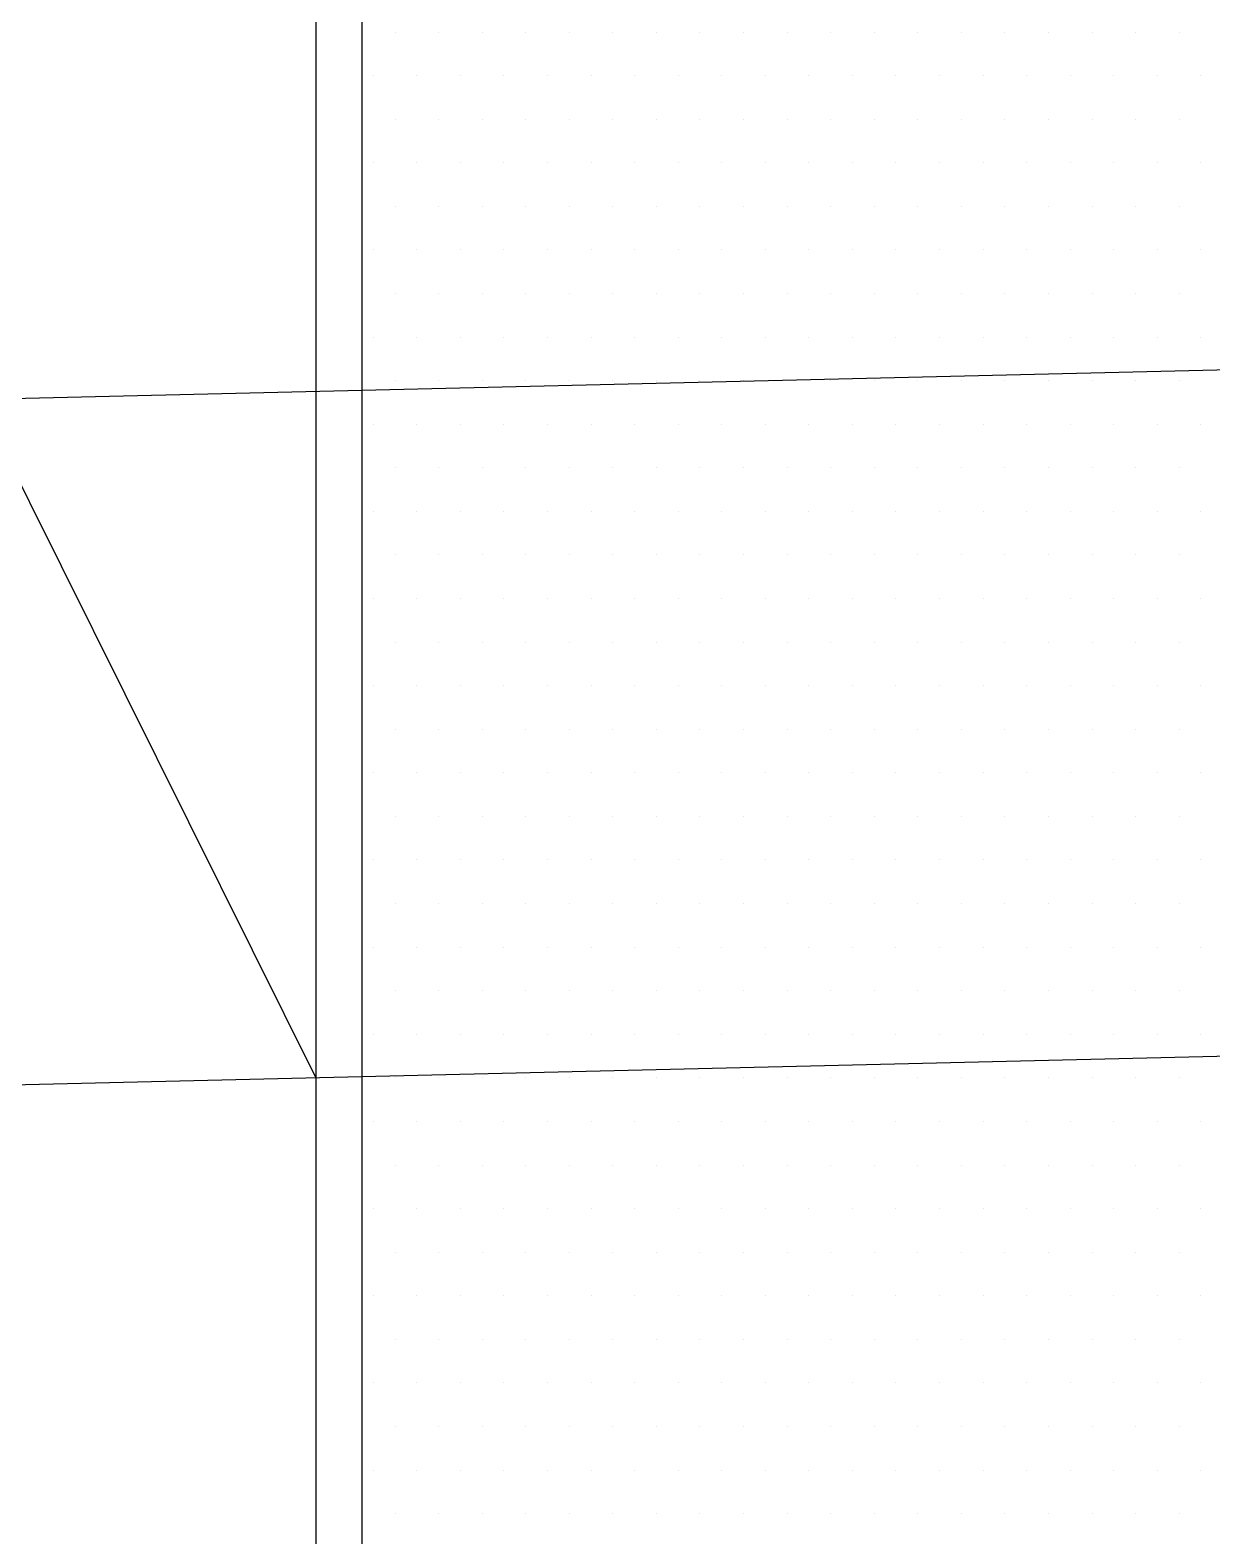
# Model space of a CAD drawing. Header units: millimetres. Extents: x 43168.9 to 43194.6, y -25545.1 to -25543.4.
# Drawn here: x 43171.9379 to 43172.0412, y -25544.8157 to -25544.6841 of the extents above; entities that cross this region are included whole.
import ezdxf

# ---------------------------------------------------------------- set-up
doc = ezdxf.new("R2010")
doc.units = ezdxf.units.MM
doc.header["$LTSCALE"] = 200
doc.linetypes.add('DASHDOT', pattern=[1, 0.5, -0.25, 0, -0.25])
doc.linetypes.add('HIDDEN2', pattern=[0.1875, 0.125, -0.0625])
doc.layers.add('cim_sgh', color=7, linetype='Continuous', true_color=0x248f00)
for name, color, linetype in [('izd.tas.alt_sgh', 214, 'HIDDEN2'), ('vaziyet-01_sgh', 33, 'Continuous'), ('yapi-yaklasma_sgh', 41, 'DASHDOT')]:
    doc.layers.add(name, color=color, linetype=linetype)

msp = doc.modelspace()

# ---------------------------------------------------------------- linework, layer by layer
at = {"layer": 'cim_sgh'}
for p, q in [((43171.96979, -25544.68426), (43171.96979, -25544.68426)), ((43171.9736, -25544.68426), (43171.9736, -25544.68426)), ((43171.97741, -25544.68426), (43171.97741, -25544.68426)), ((43171.98122, -25544.68426), (43171.98122, -25544.68426)), ((43171.98503, -25544.68426), (43171.98503, -25544.68426)), ((43171.98884, -25544.68426), (43171.98884, -25544.68426)), ((43171.99265, -25544.68426), (43171.99265, -25544.68426)), ((43171.99646, -25544.68426), (43171.99646, -25544.68426)), ((43172.00027, -25544.68426), (43172.00027, -25544.68426)), ((43172.00408, -25544.68426), (43172.00408, -25544.68426)), ((43172.00789, -25544.68426), (43172.00789, -25544.68426)), ((43172.0117, -25544.68426), (43172.0117, -25544.68426)), ((43172.01551, -25544.68426), (43172.01551, -25544.68426)), ((43172.01932, -25544.68426), (43172.01932, -25544.68426)), ((43172.02313, -25544.68426), (43172.02313, -25544.68426)), ((43172.02694, -25544.68426), (43172.02694, -25544.68426)), ((43172.03075, -25544.68426), (43172.03075, -25544.68426)), ((43172.03456, -25544.68426), (43172.03456, -25544.68426)), ((43172.03837, -25544.68426), (43172.03837, -25544.68426)), ((43171.96788, -25544.68807), (43171.96788, -25544.68807)), ((43171.97169, -25544.68807), (43171.97169, -25544.68807)), ((43171.9755, -25544.68807), (43171.9755, -25544.68807)), ((43171.97931, -25544.68807), (43171.97931, -25544.68807)), ((43171.98312, -25544.68807), (43171.98312, -25544.68807)), ((43171.98693, -25544.68807), (43171.98693, -25544.68807)), ((43171.99074, -25544.68807), (43171.99074, -25544.68807)), ((43171.99455, -25544.68807), (43171.99455, -25544.68807)), ((43171.99836, -25544.68807), (43171.99836, -25544.68807)), ((43172.00217, -25544.68807), (43172.00217, -25544.68807)), ((43172.00598, -25544.68807), (43172.00598, -25544.68807)), ((43172.00979, -25544.68807), (43172.00979, -25544.68807)), ((43172.0136, -25544.68807), (43172.0136, -25544.68807)), ((43172.01741, -25544.68807), (43172.01741, -25544.68807)), ((43172.02122, -25544.68807), (43172.02122, -25544.68807)), ((43172.02503, -25544.68807), (43172.02503, -25544.68807)), ((43172.02884, -25544.68807), (43172.02884, -25544.68807)), ((43172.03265, -25544.68807), (43172.03265, -25544.68807)), ((43172.03646, -25544.68807), (43172.03646, -25544.68807)), ((43172.04027, -25544.68807), (43172.04027, -25544.68807)), ((43171.96979, -25544.69188), (43171.96979, -25544.69188)), ((43171.9736, -25544.69188), (43171.9736, -25544.69188)), ((43171.97741, -25544.69188), (43171.97741, -25544.69188)), ((43171.98122, -25544.69188), (43171.98122, -25544.69188)), ((43171.98503, -25544.69188), (43171.98503, -25544.69188)), ((43171.98884, -25544.69188), (43171.98884, -25544.69188)), ((43171.99265, -25544.69188), (43171.99265, -25544.69188)), ((43171.99646, -25544.69188), (43171.99646, -25544.69188)), ((43172.00027, -25544.69188), (43172.00027, -25544.69188)), ((43172.00408, -25544.69188), (43172.00408, -25544.69188)), ((43172.00789, -25544.69188), (43172.00789, -25544.69188)), ((43172.0117, -25544.69188), (43172.0117, -25544.69188)), ((43172.01551, -25544.69188), (43172.01551, -25544.69188)), ((43172.01932, -25544.69188), (43172.01932, -25544.69188)), ((43172.02313, -25544.69188), (43172.02313, -25544.69188)), ((43172.02694, -25544.69188), (43172.02694, -25544.69188)), ((43172.03075, -25544.69188), (43172.03075, -25544.69188)), ((43172.03456, -25544.69188), (43172.03456, -25544.69188)), ((43172.03837, -25544.69188), (43172.03837, -25544.69188)), ((43171.96788, -25544.69569), (43171.96788, -25544.69569)), ((43171.97169, -25544.69569), (43171.97169, -25544.69569)), ((43171.9755, -25544.69569), (43171.9755, -25544.69569)), ((43171.97931, -25544.69569), (43171.97931, -25544.69569)), ((43171.98312, -25544.69569), (43171.98312, -25544.69569)), ((43171.98693, -25544.69569), (43171.98693, -25544.69569)), ((43171.99074, -25544.69569), (43171.99074, -25544.69569)), ((43171.99455, -25544.69569), (43171.99455, -25544.69569)), ((43171.99836, -25544.69569), (43171.99836, -25544.69569)), ((43172.00217, -25544.69569), (43172.00217, -25544.69569)), ((43172.00598, -25544.69569), (43172.00598, -25544.69569)), ((43172.00979, -25544.69569), (43172.00979, -25544.69569)), ((43172.0136, -25544.69569), (43172.0136, -25544.69569)), ((43172.01741, -25544.69569), (43172.01741, -25544.69569)), ((43172.02122, -25544.69569), (43172.02122, -25544.69569)), ((43172.02503, -25544.69569), (43172.02503, -25544.69569)), ((43172.02884, -25544.69569), (43172.02884, -25544.69569)), ((43172.03265, -25544.69569), (43172.03265, -25544.69569)), ((43172.03646, -25544.69569), (43172.03646, -25544.69569)), ((43172.04027, -25544.69569), (43172.04027, -25544.69569)), ((43171.96979, -25544.6995), (43171.96979, -25544.6995)), ((43171.9736, -25544.6995), (43171.9736, -25544.6995)), ((43171.97741, -25544.6995), (43171.97741, -25544.6995)), ((43171.98122, -25544.6995), (43171.98122, -25544.6995)), ((43171.98503, -25544.6995), (43171.98503, -25544.6995)), ((43171.98884, -25544.6995), (43171.98884, -25544.6995)), ((43171.99265, -25544.6995), (43171.99265, -25544.6995)), ((43171.99646, -25544.6995), (43171.99646, -25544.6995)), ((43172.00027, -25544.6995), (43172.00027, -25544.6995)), ((43172.00408, -25544.6995), (43172.00408, -25544.6995)), ((43172.00789, -25544.6995), (43172.00789, -25544.6995)), ((43172.0117, -25544.6995), (43172.0117, -25544.6995)), ((43172.01551, -25544.6995), (43172.01551, -25544.6995)), ((43172.01932, -25544.6995), (43172.01932, -25544.6995)), ((43172.02313, -25544.6995), (43172.02313, -25544.6995)), ((43172.02694, -25544.6995), (43172.02694, -25544.6995)), ((43172.03075, -25544.6995), (43172.03075, -25544.6995)), ((43172.03456, -25544.6995), (43172.03456, -25544.6995)), ((43172.03837, -25544.6995), (43172.03837, -25544.6995)), ((43171.96788, -25544.70331), (43171.96788, -25544.70331)), ((43171.97169, -25544.70331), (43171.97169, -25544.70331)), ((43171.9755, -25544.70331), (43171.9755, -25544.70331)), ((43171.97931, -25544.70331), (43171.97931, -25544.70331)), ((43171.98312, -25544.70331), (43171.98312, -25544.70331)), ((43171.98693, -25544.70331), (43171.98693, -25544.70331)), ((43171.99074, -25544.70331), (43171.99074, -25544.70331)), ((43171.99455, -25544.70331), (43171.99455, -25544.70331)), ((43171.99836, -25544.70331), (43171.99836, -25544.70331)), ((43172.00217, -25544.70331), (43172.00217, -25544.70331)), ((43172.00598, -25544.70331), (43172.00598, -25544.70331)), ((43172.00979, -25544.70331), (43172.00979, -25544.70331)), ((43172.0136, -25544.70331), (43172.0136, -25544.70331)), ((43172.01741, -25544.70331), (43172.01741, -25544.70331)), ((43172.02122, -25544.70331), (43172.02122, -25544.70331)), ((43172.02503, -25544.70331), (43172.02503, -25544.70331)), ((43172.02884, -25544.70331), (43172.02884, -25544.70331)), ((43172.03265, -25544.70331), (43172.03265, -25544.70331)), ((43172.03646, -25544.70331), (43172.03646, -25544.70331)), ((43172.04027, -25544.70331), (43172.04027, -25544.70331)), ((43171.96979, -25544.70712), (43171.96979, -25544.70712)), ((43171.9736, -25544.70712), (43171.9736, -25544.70712)), ((43171.97741, -25544.70712), (43171.97741, -25544.70712)), ((43171.98122, -25544.70712), (43171.98122, -25544.70712)), ((43171.98503, -25544.70712), (43171.98503, -25544.70712)), ((43171.98884, -25544.70712), (43171.98884, -25544.70712)), ((43171.99265, -25544.70712), (43171.99265, -25544.70712)), ((43171.99646, -25544.70712), (43171.99646, -25544.70712)), ((43172.00027, -25544.70712), (43172.00027, -25544.70712)), ((43172.00408, -25544.70712), (43172.00408, -25544.70712)), ((43172.00789, -25544.70712), (43172.00789, -25544.70712)), ((43172.0117, -25544.70712), (43172.0117, -25544.70712)), ((43172.01551, -25544.70712), (43172.01551, -25544.70712)), ((43172.01932, -25544.70712), (43172.01932, -25544.70712)), ((43172.02313, -25544.70712), (43172.02313, -25544.70712)), ((43172.02694, -25544.70712), (43172.02694, -25544.70712)), ((43172.03075, -25544.70712), (43172.03075, -25544.70712)), ((43172.03456, -25544.70712), (43172.03456, -25544.70712)), ((43172.03837, -25544.70712), (43172.03837, -25544.70712)), ((43171.96788, -25544.71093), (43171.96788, -25544.71093)), ((43171.97169, -25544.71093), (43171.97169, -25544.71093)), ((43171.9755, -25544.71093), (43171.9755, -25544.71093)), ((43171.97931, -25544.71093), (43171.97931, -25544.71093)), ((43171.98312, -25544.71093), (43171.98312, -25544.71093)), ((43171.98693, -25544.71093), (43171.98693, -25544.71093)), ((43171.99074, -25544.71093), (43171.99074, -25544.71093)), ((43171.99455, -25544.71093), (43171.99455, -25544.71093)), ((43171.99836, -25544.71093), (43171.99836, -25544.71093)), ((43172.00217, -25544.71093), (43172.00217, -25544.71093)), ((43172.00598, -25544.71093), (43172.00598, -25544.71093)), ((43172.00979, -25544.71093), (43172.00979, -25544.71093)), ((43172.0136, -25544.71093), (43172.0136, -25544.71093)), ((43172.01741, -25544.71093), (43172.01741, -25544.71093)), ((43172.02122, -25544.71093), (43172.02122, -25544.71093)), ((43172.02503, -25544.71093), (43172.02503, -25544.71093)), ((43172.02884, -25544.71093), (43172.02884, -25544.71093)), ((43172.03265, -25544.71093), (43172.03265, -25544.71093)), ((43172.03646, -25544.71093), (43172.03646, -25544.71093)), ((43172.04027, -25544.71093), (43172.04027, -25544.71093)), ((43171.96979, -25544.71474), (43171.96979, -25544.71474)), ((43171.9736, -25544.71474), (43171.9736, -25544.71474)), ((43171.97741, -25544.71474), (43171.97741, -25544.71474)), ((43171.98122, -25544.71474), (43171.98122, -25544.71474)), ((43171.98503, -25544.71474), (43171.98503, -25544.71474)), ((43171.98884, -25544.71474), (43171.98884, -25544.71474)), ((43171.99265, -25544.71474), (43171.99265, -25544.71474)), ((43171.99646, -25544.71474), (43171.99646, -25544.71474)), ((43172.00027, -25544.71474), (43172.00027, -25544.71474)), ((43172.00408, -25544.71474), (43172.00408, -25544.71474)), ((43172.00789, -25544.71474), (43172.00789, -25544.71474)), ((43172.0117, -25544.71474), (43172.0117, -25544.71474)), ((43172.01551, -25544.71474), (43172.01551, -25544.71474)), ((43172.01932, -25544.71474), (43172.01932, -25544.71474)), ((43172.02313, -25544.71474), (43172.02313, -25544.71474)), ((43172.02694, -25544.71474), (43172.02694, -25544.71474)), ((43172.03075, -25544.71474), (43172.03075, -25544.71474)), ((43172.03456, -25544.71474), (43172.03456, -25544.71474)), ((43172.03837, -25544.71474), (43172.03837, -25544.71474)), ((43171.96788, -25544.71855), (43171.96788, -25544.71855)), ((43171.97169, -25544.71855), (43171.97169, -25544.71855)), ((43171.9755, -25544.71855), (43171.9755, -25544.71855)), ((43171.97931, -25544.71855), (43171.97931, -25544.71855)), ((43171.98312, -25544.71855), (43171.98312, -25544.71855)), ((43171.98693, -25544.71855), (43171.98693, -25544.71855)), ((43171.99074, -25544.71855), (43171.99074, -25544.71855)), ((43171.99455, -25544.71855), (43171.99455, -25544.71855)), ((43171.99836, -25544.71855), (43171.99836, -25544.71855)), ((43172.00217, -25544.71855), (43172.00217, -25544.71855)), ((43172.00598, -25544.71855), (43172.00598, -25544.71855)), ((43172.00979, -25544.71855), (43172.00979, -25544.71855)), ((43172.0136, -25544.71855), (43172.0136, -25544.71855)), ((43172.01741, -25544.71855), (43172.01741, -25544.71855)), ((43172.02122, -25544.71855), (43172.02122, -25544.71855)), ((43172.02503, -25544.71855), (43172.02503, -25544.71855)), ((43172.02884, -25544.71855), (43172.02884, -25544.71855)), ((43172.03265, -25544.71855), (43172.03265, -25544.71855)), ((43172.03646, -25544.71855), (43172.03646, -25544.71855)), ((43172.04027, -25544.71855), (43172.04027, -25544.71855)), ((43171.96979, -25544.72236), (43171.96979, -25544.72236)), ((43171.9736, -25544.72236), (43171.9736, -25544.72236)), ((43171.97741, -25544.72236), (43171.97741, -25544.72236)), ((43171.98122, -25544.72236), (43171.98122, -25544.72236)), ((43171.98503, -25544.72236), (43171.98503, -25544.72236)), ((43171.98884, -25544.72236), (43171.98884, -25544.72236)), ((43171.99265, -25544.72236), (43171.99265, -25544.72236)), ((43171.99646, -25544.72236), (43171.99646, -25544.72236)), ((43172.00027, -25544.72236), (43172.00027, -25544.72236)), ((43172.00408, -25544.72236), (43172.00408, -25544.72236)), ((43172.00789, -25544.72236), (43172.00789, -25544.72236)), ((43172.0117, -25544.72236), (43172.0117, -25544.72236)), ((43172.01551, -25544.72236), (43172.01551, -25544.72236)), ((43172.01932, -25544.72236), (43172.01932, -25544.72236)), ((43172.02313, -25544.72236), (43172.02313, -25544.72236)), ((43172.02694, -25544.72236), (43172.02694, -25544.72236)), ((43172.03075, -25544.72236), (43172.03075, -25544.72236)), ((43172.03456, -25544.72236), (43172.03456, -25544.72236)), ((43172.03837, -25544.72236), (43172.03837, -25544.72236)), ((43171.96788, -25544.72617), (43171.96788, -25544.72617)), ((43171.97169, -25544.72617), (43171.97169, -25544.72617)), ((43171.9755, -25544.72617), (43171.9755, -25544.72617)), ((43171.97931, -25544.72617), (43171.97931, -25544.72617)), ((43171.98312, -25544.72617), (43171.98312, -25544.72617)), ((43171.98693, -25544.72617), (43171.98693, -25544.72617)), ((43171.99074, -25544.72617), (43171.99074, -25544.72617)), ((43171.99455, -25544.72617), (43171.99455, -25544.72617)), ((43171.99836, -25544.72617), (43171.99836, -25544.72617)), ((43172.00217, -25544.72617), (43172.00217, -25544.72617)), ((43172.00598, -25544.72617), (43172.00598, -25544.72617)), ((43172.00979, -25544.72617), (43172.00979, -25544.72617)), ((43172.0136, -25544.72617), (43172.0136, -25544.72617)), ((43172.01741, -25544.72617), (43172.01741, -25544.72617)), ((43172.02122, -25544.72617), (43172.02122, -25544.72617)), ((43172.02503, -25544.72617), (43172.02503, -25544.72617)), ((43172.02884, -25544.72617), (43172.02884, -25544.72617)), ((43172.03265, -25544.72617), (43172.03265, -25544.72617)), ((43172.03646, -25544.72617), (43172.03646, -25544.72617)), ((43172.04027, -25544.72617), (43172.04027, -25544.72617)), ((43171.96979, -25544.72998), (43171.96979, -25544.72998)), ((43171.9736, -25544.72998), (43171.9736, -25544.72998)), ((43171.97741, -25544.72998), (43171.97741, -25544.72998)), ((43171.98122, -25544.72998), (43171.98122, -25544.72998)), ((43171.98503, -25544.72998), (43171.98503, -25544.72998)), ((43171.98884, -25544.72998), (43171.98884, -25544.72998)), ((43171.99265, -25544.72998), (43171.99265, -25544.72998)), ((43171.99646, -25544.72998), (43171.99646, -25544.72998)), ((43172.00027, -25544.72998), (43172.00027, -25544.72998)), ((43172.00408, -25544.72998), (43172.00408, -25544.72998)), ((43172.00789, -25544.72998), (43172.00789, -25544.72998)), ((43172.0117, -25544.72998), (43172.0117, -25544.72998)), ((43172.01551, -25544.72998), (43172.01551, -25544.72998)), ((43172.01932, -25544.72998), (43172.01932, -25544.72998)), ((43172.02313, -25544.72998), (43172.02313, -25544.72998)), ((43172.02694, -25544.72998), (43172.02694, -25544.72998)), ((43172.03075, -25544.72998), (43172.03075, -25544.72998)), ((43172.03456, -25544.72998), (43172.03456, -25544.72998)), ((43172.03837, -25544.72998), (43172.03837, -25544.72998)), ((43171.96788, -25544.73379), (43171.96788, -25544.73379)), ((43171.97169, -25544.73379), (43171.97169, -25544.73379)), ((43171.9755, -25544.73379), (43171.9755, -25544.73379)), ((43171.97931, -25544.73379), (43171.97931, -25544.73379)), ((43171.98312, -25544.73379), (43171.98312, -25544.73379)), ((43171.98693, -25544.73379), (43171.98693, -25544.73379)), ((43171.99074, -25544.73379), (43171.99074, -25544.73379)), ((43171.99455, -25544.73379), (43171.99455, -25544.73379)), ((43171.99836, -25544.73379), (43171.99836, -25544.73379)), ((43172.00217, -25544.73379), (43172.00217, -25544.73379)), ((43172.00598, -25544.73379), (43172.00598, -25544.73379)), ((43172.00979, -25544.73379), (43172.00979, -25544.73379)), ((43172.0136, -25544.73379), (43172.0136, -25544.73379)), ((43172.01741, -25544.73379), (43172.01741, -25544.73379)), ((43172.02122, -25544.73379), (43172.02122, -25544.73379)), ((43172.02503, -25544.73379), (43172.02503, -25544.73379)), ((43172.02884, -25544.73379), (43172.02884, -25544.73379)), ((43172.03265, -25544.73379), (43172.03265, -25544.73379)), ((43172.03646, -25544.73379), (43172.03646, -25544.73379)), ((43172.04027, -25544.73379), (43172.04027, -25544.73379)), ((43171.96979, -25544.7376), (43171.96979, -25544.7376)), ((43171.9736, -25544.7376), (43171.9736, -25544.7376)), ((43171.97741, -25544.7376), (43171.97741, -25544.7376)), ((43171.98122, -25544.7376), (43171.98122, -25544.7376)), ((43171.98503, -25544.7376), (43171.98503, -25544.7376)), ((43171.98884, -25544.7376), (43171.98884, -25544.7376)), ((43171.99265, -25544.7376), (43171.99265, -25544.7376)), ((43171.99646, -25544.7376), (43171.99646, -25544.7376)), ((43172.00027, -25544.7376), (43172.00027, -25544.7376)), ((43172.00408, -25544.7376), (43172.00408, -25544.7376)), ((43172.00789, -25544.7376), (43172.00789, -25544.7376)), ((43172.0117, -25544.7376), (43172.0117, -25544.7376)), ((43172.01551, -25544.7376), (43172.01551, -25544.7376)), ((43172.01932, -25544.7376), (43172.01932, -25544.7376)), ((43172.02313, -25544.7376), (43172.02313, -25544.7376)), ((43172.02694, -25544.7376), (43172.02694, -25544.7376)), ((43172.03075, -25544.7376), (43172.03075, -25544.7376)), ((43172.03456, -25544.7376), (43172.03456, -25544.7376)), ((43172.03837, -25544.7376), (43172.03837, -25544.7376)), ((43171.96788, -25544.74141), (43171.96788, -25544.74141)), ((43171.97169, -25544.74141), (43171.97169, -25544.74141)), ((43171.9755, -25544.74141), (43171.9755, -25544.74141)), ((43171.97931, -25544.74141), (43171.97931, -25544.74141)), ((43171.98312, -25544.74141), (43171.98312, -25544.74141)), ((43171.98693, -25544.74141), (43171.98693, -25544.74141)), ((43171.99074, -25544.74141), (43171.99074, -25544.74141)), ((43171.99455, -25544.74141), (43171.99455, -25544.74141)), ((43171.99836, -25544.74141), (43171.99836, -25544.74141)), ((43172.00217, -25544.74141), (43172.00217, -25544.74141)), ((43172.00598, -25544.74141), (43172.00598, -25544.74141)), ((43172.00979, -25544.74141), (43172.00979, -25544.74141)), ((43172.0136, -25544.74141), (43172.0136, -25544.74141)), ((43172.01741, -25544.74141), (43172.01741, -25544.74141)), ((43172.02122, -25544.74141), (43172.02122, -25544.74141)), ((43172.02503, -25544.74141), (43172.02503, -25544.74141)), ((43172.02884, -25544.74141), (43172.02884, -25544.74141)), ((43172.03265, -25544.74141), (43172.03265, -25544.74141)), ((43172.03646, -25544.74141), (43172.03646, -25544.74141)), ((43172.04027, -25544.74141), (43172.04027, -25544.74141)), ((43171.96979, -25544.74522), (43171.96979, -25544.74522)), ((43171.9736, -25544.74522), (43171.9736, -25544.74522)), ((43171.97741, -25544.74522), (43171.97741, -25544.74522)), ((43171.98122, -25544.74522), (43171.98122, -25544.74522)), ((43171.98503, -25544.74522), (43171.98503, -25544.74522)), ((43171.98884, -25544.74522), (43171.98884, -25544.74522)), ((43171.99265, -25544.74522), (43171.99265, -25544.74522)), ((43171.99646, -25544.74522), (43171.99646, -25544.74522)), ((43172.00027, -25544.74522), (43172.00027, -25544.74522)), ((43172.00408, -25544.74522), (43172.00408, -25544.74522)), ((43172.00789, -25544.74522), (43172.00789, -25544.74522)), ((43172.0117, -25544.74522), (43172.0117, -25544.74522)), ((43172.01551, -25544.74522), (43172.01551, -25544.74522)), ((43172.01932, -25544.74522), (43172.01932, -25544.74522)), ((43172.02313, -25544.74522), (43172.02313, -25544.74522)), ((43172.02694, -25544.74522), (43172.02694, -25544.74522)), ((43172.03075, -25544.74522), (43172.03075, -25544.74522)), ((43172.03456, -25544.74522), (43172.03456, -25544.74522)), ((43172.03837, -25544.74522), (43172.03837, -25544.74522)), ((43171.96788, -25544.74903), (43171.96788, -25544.74903)), ((43171.97169, -25544.74903), (43171.97169, -25544.74903)), ((43171.9755, -25544.74903), (43171.9755, -25544.74903)), ((43171.97931, -25544.74903), (43171.97931, -25544.74903)), ((43171.98312, -25544.74903), (43171.98312, -25544.74903)), ((43171.98693, -25544.74903), (43171.98693, -25544.74903)), ((43171.99074, -25544.74903), (43171.99074, -25544.74903)), ((43171.99455, -25544.74903), (43171.99455, -25544.74903)), ((43171.99836, -25544.74903), (43171.99836, -25544.74903)), ((43172.00217, -25544.74903), (43172.00217, -25544.74903)), ((43172.00598, -25544.74903), (43172.00598, -25544.74903)), ((43172.00979, -25544.74903), (43172.00979, -25544.74903)), ((43172.0136, -25544.74903), (43172.0136, -25544.74903)), ((43172.01741, -25544.74903), (43172.01741, -25544.74903)), ((43172.02122, -25544.74903), (43172.02122, -25544.74903)), ((43172.02503, -25544.74903), (43172.02503, -25544.74903)), ((43172.02884, -25544.74903), (43172.02884, -25544.74903)), ((43172.03265, -25544.74903), (43172.03265, -25544.74903)), ((43172.03646, -25544.74903), (43172.03646, -25544.74903)), ((43172.04027, -25544.74903), (43172.04027, -25544.74903)), ((43171.96979, -25544.75284), (43171.96979, -25544.75284)), ((43171.9736, -25544.75284), (43171.9736, -25544.75284)), ((43171.97741, -25544.75284), (43171.97741, -25544.75284)), ((43171.98122, -25544.75284), (43171.98122, -25544.75284)), ((43171.98503, -25544.75284), (43171.98503, -25544.75284)), ((43171.98884, -25544.75284), (43171.98884, -25544.75284)), ((43171.99265, -25544.75284), (43171.99265, -25544.75284)), ((43171.99646, -25544.75284), (43171.99646, -25544.75284)), ((43172.00027, -25544.75284), (43172.00027, -25544.75284)), ((43172.00408, -25544.75284), (43172.00408, -25544.75284)), ((43172.00789, -25544.75284), (43172.00789, -25544.75284)), ((43172.0117, -25544.75284), (43172.0117, -25544.75284)), ((43172.01551, -25544.75284), (43172.01551, -25544.75284)), ((43172.01932, -25544.75284), (43172.01932, -25544.75284)), ((43172.02313, -25544.75284), (43172.02313, -25544.75284)), ((43172.02694, -25544.75284), (43172.02694, -25544.75284)), ((43172.03075, -25544.75284), (43172.03075, -25544.75284)), ((43172.03456, -25544.75284), (43172.03456, -25544.75284)), ((43172.03837, -25544.75284), (43172.03837, -25544.75284)), ((43171.96788, -25544.75665), (43171.96788, -25544.75665)), ((43171.97169, -25544.75665), (43171.97169, -25544.75665)), ((43171.9755, -25544.75665), (43171.9755, -25544.75665)), ((43171.97931, -25544.75665), (43171.97931, -25544.75665)), ((43171.98312, -25544.75665), (43171.98312, -25544.75665)), ((43171.98693, -25544.75665), (43171.98693, -25544.75665)), ((43171.99074, -25544.75665), (43171.99074, -25544.75665)), ((43171.99455, -25544.75665), (43171.99455, -25544.75665)), ((43171.99836, -25544.75665), (43171.99836, -25544.75665)), ((43172.00217, -25544.75665), (43172.00217, -25544.75665)), ((43172.00598, -25544.75665), (43172.00598, -25544.75665)), ((43172.00979, -25544.75665), (43172.00979, -25544.75665)), ((43172.0136, -25544.75665), (43172.0136, -25544.75665)), ((43172.01741, -25544.75665), (43172.01741, -25544.75665)), ((43172.02122, -25544.75665), (43172.02122, -25544.75665)), ((43172.02503, -25544.75665), (43172.02503, -25544.75665)), ((43172.02884, -25544.75665), (43172.02884, -25544.75665)), ((43172.03265, -25544.75665), (43172.03265, -25544.75665)), ((43172.03646, -25544.75665), (43172.03646, -25544.75665)), ((43172.04027, -25544.75665), (43172.04027, -25544.75665)), ((43171.96979, -25544.76046), (43171.96979, -25544.76046)), ((43171.9736, -25544.76046), (43171.9736, -25544.76046)), ((43171.97741, -25544.76046), (43171.97741, -25544.76046)), ((43171.98122, -25544.76046), (43171.98122, -25544.76046)), ((43171.98503, -25544.76046), (43171.98503, -25544.76046)), ((43171.98884, -25544.76046), (43171.98884, -25544.76046)), ((43171.99265, -25544.76046), (43171.99265, -25544.76046)), ((43171.99646, -25544.76046), (43171.99646, -25544.76046)), ((43172.00027, -25544.76046), (43172.00027, -25544.76046)), ((43172.00408, -25544.76046), (43172.00408, -25544.76046)), ((43172.00789, -25544.76046), (43172.00789, -25544.76046)), ((43172.0117, -25544.76046), (43172.0117, -25544.76046)), ((43172.01551, -25544.76046), (43172.01551, -25544.76046)), ((43172.01932, -25544.76046), (43172.01932, -25544.76046)), ((43172.02313, -25544.76046), (43172.02313, -25544.76046)), ((43172.02694, -25544.76046), (43172.02694, -25544.76046)), ((43172.03075, -25544.76046), (43172.03075, -25544.76046)), ((43172.03456, -25544.76046), (43172.03456, -25544.76046)), ((43172.03837, -25544.76046), (43172.03837, -25544.76046)), ((43171.96788, -25544.76427), (43171.96788, -25544.76427)), ((43171.97169, -25544.76427), (43171.97169, -25544.76427)), ((43171.9755, -25544.76427), (43171.9755, -25544.76427)), ((43171.97931, -25544.76427), (43171.97931, -25544.76427)), ((43171.98312, -25544.76427), (43171.98312, -25544.76427)), ((43171.98693, -25544.76427), (43171.98693, -25544.76427)), ((43171.99074, -25544.76427), (43171.99074, -25544.76427)), ((43171.99455, -25544.76427), (43171.99455, -25544.76427)), ((43171.99836, -25544.76427), (43171.99836, -25544.76427)), ((43172.00217, -25544.76427), (43172.00217, -25544.76427)), ((43172.00598, -25544.76427), (43172.00598, -25544.76427)), ((43172.00979, -25544.76427), (43172.00979, -25544.76427)), ((43172.0136, -25544.76427), (43172.0136, -25544.76427)), ((43172.01741, -25544.76427), (43172.01741, -25544.76427)), ((43172.02122, -25544.76427), (43172.02122, -25544.76427)), ((43172.02503, -25544.76427), (43172.02503, -25544.76427)), ((43172.02884, -25544.76427), (43172.02884, -25544.76427)), ((43172.03265, -25544.76427), (43172.03265, -25544.76427)), ((43172.03646, -25544.76427), (43172.03646, -25544.76427)), ((43172.04027, -25544.76427), (43172.04027, -25544.76427)), ((43171.96979, -25544.76808), (43171.96979, -25544.76808)), ((43171.9736, -25544.76808), (43171.9736, -25544.76808)), ((43171.97741, -25544.76808), (43171.97741, -25544.76808)), ((43171.98122, -25544.76808), (43171.98122, -25544.76808)), ((43171.98503, -25544.76808), (43171.98503, -25544.76808)), ((43171.98884, -25544.76808), (43171.98884, -25544.76808)), ((43171.99265, -25544.76808), (43171.99265, -25544.76808)), ((43171.99646, -25544.76808), (43171.99646, -25544.76808)), ((43172.00027, -25544.76808), (43172.00027, -25544.76808)), ((43172.00408, -25544.76808), (43172.00408, -25544.76808)), ((43172.00789, -25544.76808), (43172.00789, -25544.76808)), ((43172.0117, -25544.76808), (43172.0117, -25544.76808)), ((43172.01551, -25544.76808), (43172.01551, -25544.76808)), ((43172.01932, -25544.76808), (43172.01932, -25544.76808)), ((43172.02313, -25544.76808), (43172.02313, -25544.76808)), ((43172.02694, -25544.76808), (43172.02694, -25544.76808)), ((43172.03075, -25544.76808), (43172.03075, -25544.76808)), ((43172.03456, -25544.76808), (43172.03456, -25544.76808)), ((43172.03837, -25544.76808), (43172.03837, -25544.76808)), ((43171.96788, -25544.77189), (43171.96788, -25544.77189)), ((43171.97169, -25544.77189), (43171.97169, -25544.77189)), ((43171.9755, -25544.77189), (43171.9755, -25544.77189)), ((43171.97931, -25544.77189), (43171.97931, -25544.77189)), ((43171.98312, -25544.77189), (43171.98312, -25544.77189)), ((43171.98693, -25544.77189), (43171.98693, -25544.77189)), ((43171.99074, -25544.77189), (43171.99074, -25544.77189)), ((43171.99455, -25544.77189), (43171.99455, -25544.77189)), ((43171.99836, -25544.77189), (43171.99836, -25544.77189)), ((43172.00217, -25544.77189), (43172.00217, -25544.77189)), ((43172.00598, -25544.77189), (43172.00598, -25544.77189)), ((43172.00979, -25544.77189), (43172.00979, -25544.77189)), ((43172.0136, -25544.77189), (43172.0136, -25544.77189)), ((43172.01741, -25544.77189), (43172.01741, -25544.77189)), ((43172.02122, -25544.77189), (43172.02122, -25544.77189)), ((43172.02503, -25544.77189), (43172.02503, -25544.77189)), ((43172.02884, -25544.77189), (43172.02884, -25544.77189)), ((43172.03265, -25544.77189), (43172.03265, -25544.77189)), ((43172.03646, -25544.77189), (43172.03646, -25544.77189)), ((43172.04027, -25544.77189), (43172.04027, -25544.77189)), ((43171.96979, -25544.7757), (43171.96979, -25544.7757)), ((43171.9736, -25544.7757), (43171.9736, -25544.7757)), ((43171.97741, -25544.7757), (43171.97741, -25544.7757)), ((43171.98122, -25544.7757), (43171.98122, -25544.7757)), ((43171.98503, -25544.7757), (43171.98503, -25544.7757)), ((43171.98884, -25544.7757), (43171.98884, -25544.7757)), ((43171.99265, -25544.7757), (43171.99265, -25544.7757)), ((43171.99646, -25544.7757), (43171.99646, -25544.7757)), ((43172.00027, -25544.7757), (43172.00027, -25544.7757)), ((43172.00408, -25544.7757), (43172.00408, -25544.7757)), ((43172.00789, -25544.7757), (43172.00789, -25544.7757)), ((43172.0117, -25544.7757), (43172.0117, -25544.7757)), ((43172.01551, -25544.7757), (43172.01551, -25544.7757)), ((43172.01932, -25544.7757), (43172.01932, -25544.7757)), ((43172.02313, -25544.7757), (43172.02313, -25544.7757)), ((43172.02694, -25544.7757), (43172.02694, -25544.7757)), ((43172.03075, -25544.7757), (43172.03075, -25544.7757)), ((43172.03456, -25544.7757), (43172.03456, -25544.7757)), ((43172.03837, -25544.7757), (43172.03837, -25544.7757)), ((43171.96788, -25544.77951), (43171.96788, -25544.77951)), ((43171.97169, -25544.77951), (43171.97169, -25544.77951)), ((43171.9755, -25544.77951), (43171.9755, -25544.77951)), ((43171.97931, -25544.77951), (43171.97931, -25544.77951)), ((43171.98312, -25544.77951), (43171.98312, -25544.77951)), ((43171.98693, -25544.77951), (43171.98693, -25544.77951)), ((43171.99074, -25544.77951), (43171.99074, -25544.77951)), ((43171.99455, -25544.77951), (43171.99455, -25544.77951)), ((43171.99836, -25544.77951), (43171.99836, -25544.77951)), ((43172.00217, -25544.77951), (43172.00217, -25544.77951)), ((43172.00598, -25544.77951), (43172.00598, -25544.77951)), ((43172.00979, -25544.77951), (43172.00979, -25544.77951)), ((43172.0136, -25544.77951), (43172.0136, -25544.77951)), ((43172.01741, -25544.77951), (43172.01741, -25544.77951)), ((43172.02122, -25544.77951), (43172.02122, -25544.77951)), ((43172.02503, -25544.77951), (43172.02503, -25544.77951)), ((43172.02884, -25544.77951), (43172.02884, -25544.77951)), ((43172.03265, -25544.77951), (43172.03265, -25544.77951)), ((43172.03646, -25544.77951), (43172.03646, -25544.77951)), ((43172.04027, -25544.77951), (43172.04027, -25544.77951)), ((43171.96979, -25544.78332), (43171.96979, -25544.78332)), ((43171.9736, -25544.78332), (43171.9736, -25544.78332)), ((43171.97741, -25544.78332), (43171.97741, -25544.78332)), ((43171.98122, -25544.78332), (43171.98122, -25544.78332)), ((43171.98503, -25544.78332), (43171.98503, -25544.78332)), ((43171.98884, -25544.78332), (43171.98884, -25544.78332)), ((43171.99265, -25544.78332), (43171.99265, -25544.78332)), ((43171.99646, -25544.78332), (43171.99646, -25544.78332)), ((43172.00027, -25544.78332), (43172.00027, -25544.78332)), ((43172.00408, -25544.78332), (43172.00408, -25544.78332)), ((43172.00789, -25544.78332), (43172.00789, -25544.78332)), ((43172.0117, -25544.78332), (43172.0117, -25544.78332)), ((43172.01551, -25544.78332), (43172.01551, -25544.78332)), ((43172.01932, -25544.78332), (43172.01932, -25544.78332)), ((43172.02313, -25544.78332), (43172.02313, -25544.78332)), ((43172.02694, -25544.78332), (43172.02694, -25544.78332)), ((43172.03075, -25544.78332), (43172.03075, -25544.78332)), ((43172.03456, -25544.78332), (43172.03456, -25544.78332)), ((43172.03837, -25544.78332), (43172.03837, -25544.78332)), ((43171.96788, -25544.78713), (43171.96788, -25544.78713)), ((43171.97169, -25544.78713), (43171.97169, -25544.78713)), ((43171.9755, -25544.78713), (43171.9755, -25544.78713)), ((43171.97931, -25544.78713), (43171.97931, -25544.78713)), ((43171.98312, -25544.78713), (43171.98312, -25544.78713)), ((43171.98693, -25544.78713), (43171.98693, -25544.78713)), ((43171.99074, -25544.78713), (43171.99074, -25544.78713)), ((43171.99455, -25544.78713), (43171.99455, -25544.78713)), ((43171.99836, -25544.78713), (43171.99836, -25544.78713)), ((43172.00217, -25544.78713), (43172.00217, -25544.78713)), ((43172.00598, -25544.78713), (43172.00598, -25544.78713)), ((43172.00979, -25544.78713), (43172.00979, -25544.78713)), ((43172.0136, -25544.78713), (43172.0136, -25544.78713)), ((43172.01741, -25544.78713), (43172.01741, -25544.78713)), ((43172.02122, -25544.78713), (43172.02122, -25544.78713)), ((43172.02503, -25544.78713), (43172.02503, -25544.78713)), ((43172.02884, -25544.78713), (43172.02884, -25544.78713)), ((43172.03265, -25544.78713), (43172.03265, -25544.78713)), ((43172.03646, -25544.78713), (43172.03646, -25544.78713)), ((43172.04027, -25544.78713), (43172.04027, -25544.78713)), ((43171.96979, -25544.79094), (43171.96979, -25544.79094)), ((43171.9736, -25544.79094), (43171.9736, -25544.79094)), ((43171.97741, -25544.79094), (43171.97741, -25544.79094)), ((43171.98122, -25544.79094), (43171.98122, -25544.79094)), ((43171.98503, -25544.79094), (43171.98503, -25544.79094)), ((43171.98884, -25544.79094), (43171.98884, -25544.79094)), ((43171.99265, -25544.79094), (43171.99265, -25544.79094)), ((43171.99646, -25544.79094), (43171.99646, -25544.79094)), ((43172.00027, -25544.79094), (43172.00027, -25544.79094)), ((43172.00408, -25544.79094), (43172.00408, -25544.79094)), ((43172.00789, -25544.79094), (43172.00789, -25544.79094)), ((43172.0117, -25544.79094), (43172.0117, -25544.79094)), ((43172.01551, -25544.79094), (43172.01551, -25544.79094)), ((43172.01932, -25544.79094), (43172.01932, -25544.79094)), ((43172.02313, -25544.79094), (43172.02313, -25544.79094)), ((43172.02694, -25544.79094), (43172.02694, -25544.79094)), ((43172.03075, -25544.79094), (43172.03075, -25544.79094)), ((43172.03456, -25544.79094), (43172.03456, -25544.79094)), ((43172.03837, -25544.79094), (43172.03837, -25544.79094)), ((43171.96788, -25544.79475), (43171.96788, -25544.79475)), ((43171.97169, -25544.79475), (43171.97169, -25544.79475)), ((43171.9755, -25544.79475), (43171.9755, -25544.79475)), ((43171.97931, -25544.79475), (43171.97931, -25544.79475)), ((43171.98312, -25544.79475), (43171.98312, -25544.79475)), ((43171.98693, -25544.79475), (43171.98693, -25544.79475)), ((43171.99074, -25544.79475), (43171.99074, -25544.79475)), ((43171.99455, -25544.79475), (43171.99455, -25544.79475)), ((43171.99836, -25544.79475), (43171.99836, -25544.79475)), ((43172.00217, -25544.79475), (43172.00217, -25544.79475)), ((43172.00598, -25544.79475), (43172.00598, -25544.79475)), ((43172.00979, -25544.79475), (43172.00979, -25544.79475)), ((43172.0136, -25544.79475), (43172.0136, -25544.79475)), ((43172.01741, -25544.79475), (43172.01741, -25544.79475)), ((43172.02122, -25544.79475), (43172.02122, -25544.79475)), ((43172.02503, -25544.79475), (43172.02503, -25544.79475)), ((43172.02884, -25544.79475), (43172.02884, -25544.79475)), ((43172.03265, -25544.79475), (43172.03265, -25544.79475)), ((43172.03646, -25544.79475), (43172.03646, -25544.79475)), ((43172.04027, -25544.79475), (43172.04027, -25544.79475)), ((43171.96979, -25544.79856), (43171.96979, -25544.79856)), ((43171.9736, -25544.79856), (43171.9736, -25544.79856)), ((43171.97741, -25544.79856), (43171.97741, -25544.79856)), ((43171.98122, -25544.79856), (43171.98122, -25544.79856)), ((43171.98503, -25544.79856), (43171.98503, -25544.79856)), ((43171.98884, -25544.79856), (43171.98884, -25544.79856)), ((43171.99265, -25544.79856), (43171.99265, -25544.79856)), ((43171.99646, -25544.79856), (43171.99646, -25544.79856)), ((43172.00027, -25544.79856), (43172.00027, -25544.79856)), ((43172.00408, -25544.79856), (43172.00408, -25544.79856)), ((43172.00789, -25544.79856), (43172.00789, -25544.79856)), ((43172.0117, -25544.79856), (43172.0117, -25544.79856)), ((43172.01551, -25544.79856), (43172.01551, -25544.79856)), ((43172.01932, -25544.79856), (43172.01932, -25544.79856)), ((43172.02313, -25544.79856), (43172.02313, -25544.79856)), ((43172.02694, -25544.79856), (43172.02694, -25544.79856)), ((43172.03075, -25544.79856), (43172.03075, -25544.79856)), ((43172.03456, -25544.79856), (43172.03456, -25544.79856)), ((43172.03837, -25544.79856), (43172.03837, -25544.79856)), ((43171.96788, -25544.80237), (43171.96788, -25544.80237)), ((43171.97169, -25544.80237), (43171.97169, -25544.80237)), ((43171.9755, -25544.80237), (43171.9755, -25544.80237)), ((43171.97931, -25544.80237), (43171.97931, -25544.80237)), ((43171.98312, -25544.80237), (43171.98312, -25544.80237)), ((43171.98693, -25544.80237), (43171.98693, -25544.80237)), ((43171.99074, -25544.80237), (43171.99074, -25544.80237)), ((43171.99455, -25544.80237), (43171.99455, -25544.80237)), ((43171.99836, -25544.80237), (43171.99836, -25544.80237)), ((43172.00217, -25544.80237), (43172.00217, -25544.80237)), ((43172.00598, -25544.80237), (43172.00598, -25544.80237)), ((43172.00979, -25544.80237), (43172.00979, -25544.80237)), ((43172.0136, -25544.80237), (43172.0136, -25544.80237)), ((43172.01741, -25544.80237), (43172.01741, -25544.80237)), ((43172.02122, -25544.80237), (43172.02122, -25544.80237)), ((43172.02503, -25544.80237), (43172.02503, -25544.80237)), ((43172.02884, -25544.80237), (43172.02884, -25544.80237)), ((43172.03265, -25544.80237), (43172.03265, -25544.80237)), ((43172.03646, -25544.80237), (43172.03646, -25544.80237)), ((43172.04027, -25544.80237), (43172.04027, -25544.80237)), ((43171.96979, -25544.80618), (43171.96979, -25544.80618)), ((43171.9736, -25544.80618), (43171.9736, -25544.80618)), ((43171.97741, -25544.80618), (43171.97741, -25544.80618)), ((43171.98122, -25544.80618), (43171.98122, -25544.80618)), ((43171.98503, -25544.80618), (43171.98503, -25544.80618)), ((43171.98884, -25544.80618), (43171.98884, -25544.80618)), ((43171.99265, -25544.80618), (43171.99265, -25544.80618)), ((43171.99646, -25544.80618), (43171.99646, -25544.80618)), ((43172.00027, -25544.80618), (43172.00027, -25544.80618)), ((43172.00408, -25544.80618), (43172.00408, -25544.80618)), ((43172.00789, -25544.80618), (43172.00789, -25544.80618)), ((43172.0117, -25544.80618), (43172.0117, -25544.80618)), ((43172.01551, -25544.80618), (43172.01551, -25544.80618)), ((43172.01932, -25544.80618), (43172.01932, -25544.80618)), ((43172.02313, -25544.80618), (43172.02313, -25544.80618)), ((43172.02694, -25544.80618), (43172.02694, -25544.80618)), ((43172.03075, -25544.80618), (43172.03075, -25544.80618)), ((43172.03456, -25544.80618), (43172.03456, -25544.80618)), ((43172.03837, -25544.80618), (43172.03837, -25544.80618)), ((43171.96788, -25544.80999), (43171.96788, -25544.80999)), ((43171.97169, -25544.80999), (43171.97169, -25544.80999)), ((43171.9755, -25544.80999), (43171.9755, -25544.80999)), ((43171.97931, -25544.80999), (43171.97931, -25544.80999)), ((43171.98312, -25544.80999), (43171.98312, -25544.80999)), ((43171.98693, -25544.80999), (43171.98693, -25544.80999)), ((43171.99074, -25544.80999), (43171.99074, -25544.80999)), ((43171.99455, -25544.80999), (43171.99455, -25544.80999)), ((43171.99836, -25544.80999), (43171.99836, -25544.80999)), ((43172.00217, -25544.80999), (43172.00217, -25544.80999)), ((43172.00598, -25544.80999), (43172.00598, -25544.80999)), ((43172.00979, -25544.80999), (43172.00979, -25544.80999)), ((43172.0136, -25544.80999), (43172.0136, -25544.80999)), ((43172.01741, -25544.80999), (43172.01741, -25544.80999)), ((43172.02122, -25544.80999), (43172.02122, -25544.80999)), ((43172.02503, -25544.80999), (43172.02503, -25544.80999)), ((43172.02884, -25544.80999), (43172.02884, -25544.80999)), ((43172.03265, -25544.80999), (43172.03265, -25544.80999)), ((43172.03646, -25544.80999), (43172.03646, -25544.80999)), ((43172.04027, -25544.80999), (43172.04027, -25544.80999)), ((43171.96979, -25544.8138), (43171.96979, -25544.8138)), ((43171.9736, -25544.8138), (43171.9736, -25544.8138)), ((43171.97741, -25544.8138), (43171.97741, -25544.8138)), ((43171.98122, -25544.8138), (43171.98122, -25544.8138)), ((43171.98503, -25544.8138), (43171.98503, -25544.8138)), ((43171.98884, -25544.8138), (43171.98884, -25544.8138)), ((43171.99265, -25544.8138), (43171.99265, -25544.8138)), ((43171.99646, -25544.8138), (43171.99646, -25544.8138)), ((43172.00027, -25544.8138), (43172.00027, -25544.8138)), ((43172.00408, -25544.8138), (43172.00408, -25544.8138)), ((43172.00789, -25544.8138), (43172.00789, -25544.8138)), ((43172.0117, -25544.8138), (43172.0117, -25544.8138)), ((43172.01551, -25544.8138), (43172.01551, -25544.8138)), ((43172.01932, -25544.8138), (43172.01932, -25544.8138)), ((43172.02313, -25544.8138), (43172.02313, -25544.8138)), ((43172.02694, -25544.8138), (43172.02694, -25544.8138)), ((43172.03075, -25544.8138), (43172.03075, -25544.8138)), ((43172.03456, -25544.8138), (43172.03456, -25544.8138)), ((43172.03837, -25544.8138), (43172.03837, -25544.8138))]:
    msp.add_line(p, q, dxfattribs=at)
at = {"layer": 'izd.tas.alt_sgh'}
msp.add_line((43172.29897, -25544.76771), (43171.424, -25544.78854), dxfattribs=at)
at = {"layer": 'vaziyet-01_sgh'}
for p, q in [((43171.96288, -25544.55092), (43171.96288, -25544.84502)), ((43171.96688, -25544.55092), (43171.96688, -25544.84502)), ((43171.86588, -25544.58092), (43171.96288, -25544.77571))]:
    msp.add_line(p, q, dxfattribs=at)
at = {"layer": 'yapi-yaklasma_sgh'}
for p, q in [((43172.20013, -25544.71005), (43171.524, -25544.72615)), ((43172.20013, -25544.71005), (43171.524, -25544.72615)), ((43172.25894, -25544.76867), (43171.464, -25544.78759)), ((43172.25894, -25544.76867), (43171.464, -25544.78759))]:
    msp.add_line(p, q, dxfattribs=at)

doc.saveas('drawing.dxf')
